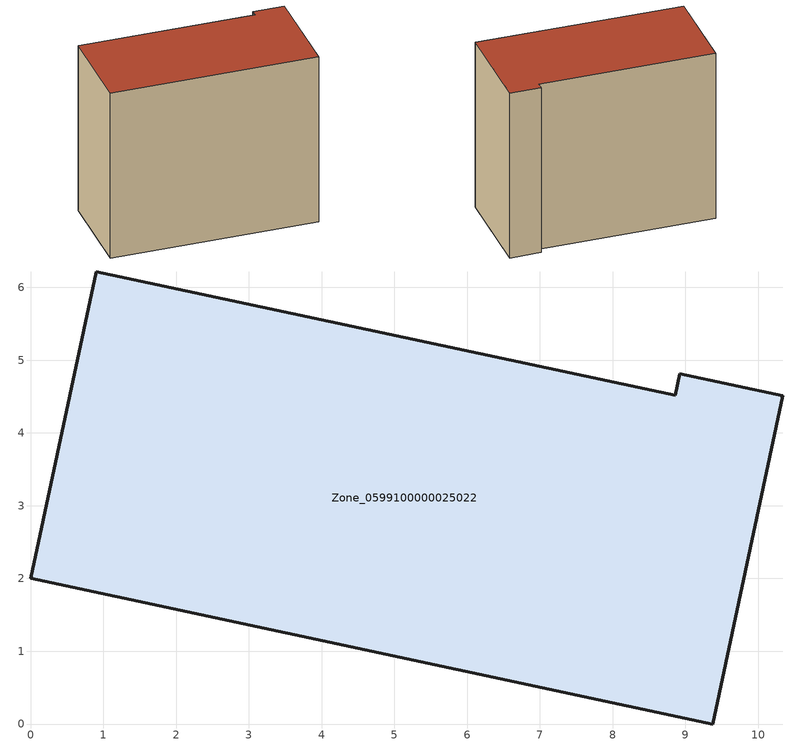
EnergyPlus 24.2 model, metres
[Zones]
Zone_0599100000025022
 floor ground (C_G): 9.38,0 0,2 0.9,6.21 8.86,4.52 8.92,4.81 10.34,4.51 z0
 wall outside (C_F): 9.38,0 10.34,4.51 8.92,4.81 8.86,4.52 0.9,6.21 0,2 9.38,0 z0:8.34
 roof outside (C_R): 0,2 9.38,0 10.34,4.51 8.92,4.81 8.86,4.52 0.9,6.21 z8.34
[BUILDING]
Pand.0599100000025022: North Axis=0; Terrain=City; Loads Convergence Tolerance Value=0.04; Temperature Convergence Tolerance Value=0.4; Solar Distribution=FullExterior; Maximum Number of Warmup Days=25; Minimum Number of Warmup Days=1
[Site:Location]
Rotterdam.The.Hague.AP_ZH_NLD Design_Conditions: Latitude=51.96; Longitude=4.45; Time Zone=1; Elevation=-4.5
[SITE:GROUNDTEMPERATURE:BUILDINGSURFACE]
18, 18, 18, 18, 18, 18, 18, 18, 18, 18, 18, 18
[MATERIAL] Thermal Absorptance=0.9; Solar Absorptance=0.7; Visible Absorptance=0.7
Name | Roughness | Thickness | Conductivity | Density | Specific Heat
G.TI.1975-1991 | MediumSmooth | 0.15 | 0.288461 | 540 | 1210
F.TI.1975-1991 | Rough | 0.3 | 0.230769 | 1920 | 840
R.TI.1975-1991 | MediumRough | 0.2 | 0.153846 | 1500 | 1000
[CONSTRUCTION]
C_G: G.TI.1975-1991
C_F: F.TI.1975-1991
C_R: R.TI.1975-1991
[ZONE]
Zone_0599100000025022: Type=1; Multiplier=1; Ceiling Height=Autocalculate; Volume=Autocalculate; Floor Area=autocalculate; Part of Total Floor Area=Yes
[ZONEINFILTRATION:DESIGNFLOWRATE]
Infil_Zone_0599100000025022: Zone or ZoneList or Space or SpaceList=Zone_0599100000025022; Schedule=AlwaysOn; Design Flow Rate Calculation Method=Flow/Area; Flow Rate per Floor Area=0.003; Constant Term Coefficient=1; Temperature Term Coefficient=0; Velocity Term Coefficient=0; Velocity Squared Term Coefficient=0
[HVACTEMPLATE:ZONE:IDEALLOADSAIRSYSTEM]
Zone_0599100000025022: Maximum Heating Supply Air Temperature=50; Minimum Cooling Supply Air Temperature=13; Maximum Heating Supply Air Humidity Ratio=0.0156; Minimum Cooling Supply Air Humidity Ratio=0.0077; Heating Limit=NoLimit; Cooling Limit=NoLimit; Dehumidification Control Type=ConstantSensibleHeatRatio; Cooling Sensible Heat Ratio=0.7; Dehumidification Setpoint=60; Humidification Control Type=None; Humidification Setpoint=30; Outdoor Air Method=None; Outdoor Air Flow Rate per Person=0.00944; Outdoor Air Flow Rate per Zone Floor Area=0; Outdoor Air Flow Rate per Zone=0; Demand Controlled Ventilation Type=None; Outdoor Air Economizer Type=NoEconomizer; Heat Recovery Type=None; Sensible Heat Recovery Effectiveness=0.7; Latent Heat Recovery Effectiveness=0.65
[ZONECONTROL:THERMOSTAT]
ThermostatControl_Zone_0599100000025022: Zone or ZoneList=Zone_0599100000025022; Control Type Schedule=DualSetpointControlType; Control 1=Thermostat_Zone_0599100000025022; Temperature Difference Between Cutout And Setpoint=0
[THERMOSTATSETPOINT:DUALSETPOINT]
Thermostat_Zone_0599100000025022: Heating Setpoint Temperature Schedule=HeatingSetpoint_Zone_0599100000025022; Cooling Setpoint Temperature Schedule=CoolingSetpoint_Zone_0599100000025022
[SCHEDULE:COMPACT]
HeatingSetpoint_Zone_0599100000025022: Through: 12/31, For: AllDays, Until: 24:00, 21
CoolingSetpoint_Zone_0599100000025022: Through: 12/31, For: AllDays, Until: 24:00, 24
DualSetpointControlType: Through: 12/31, For: AllDays, Until: 24:00, 4
AlwaysOn: Through: 12/31, For: AllDays, Until: 24:00, 1
